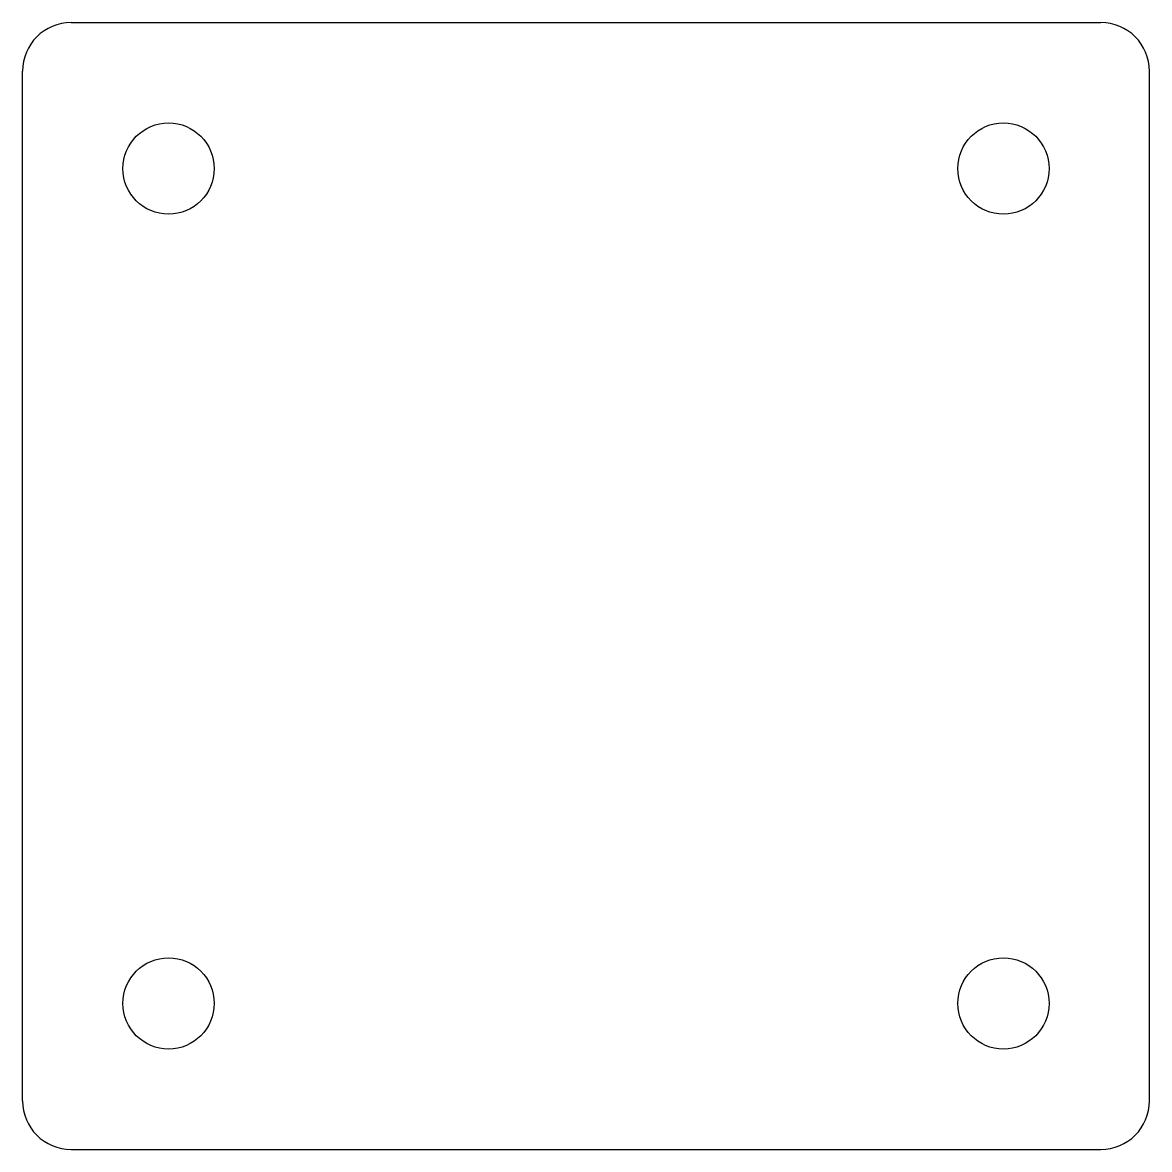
# Model space of a CAD drawing. Extents: x 100.2 to 137.3, y 201.6 to 238.6.
import ezdxf

# ---------------------------------------------------------------- set-up
doc = ezdxf.new("R2010")
doc.units = 0
doc.layers.add('VISIBLE', color=7, linetype='CONTINUOUS')

msp = doc.modelspace()

# ---------------------------------------------------------------- linework, layer by layer
at = {"layer": 'VISIBLE'}
for p, q in [((101.85, 238.62), (135.69, 238.62)), ((100.25, 203.18), (100.25, 237.02)), ((137.29, 203.18), (137.29, 237.02)), ((101.85, 201.58), (135.69, 201.58))]:
    msp.add_line(p, q, dxfattribs=at)
for centre in [(105.05, 233.82), (132.49, 233.82), (105.05, 206.38), (132.49, 206.38)]:
    msp.add_circle(centre, 1.5, dxfattribs=at)
for centre, start, end in [((101.85, 237.02), 90, 180), ((135.69, 237.02), 0, 90), ((101.85, 203.18), 180, 270), ((135.69, 203.18), 270, 0)]:
    msp.add_arc(centre, 1.6, start, end, dxfattribs=at)

doc.saveas('drawing.dxf')
